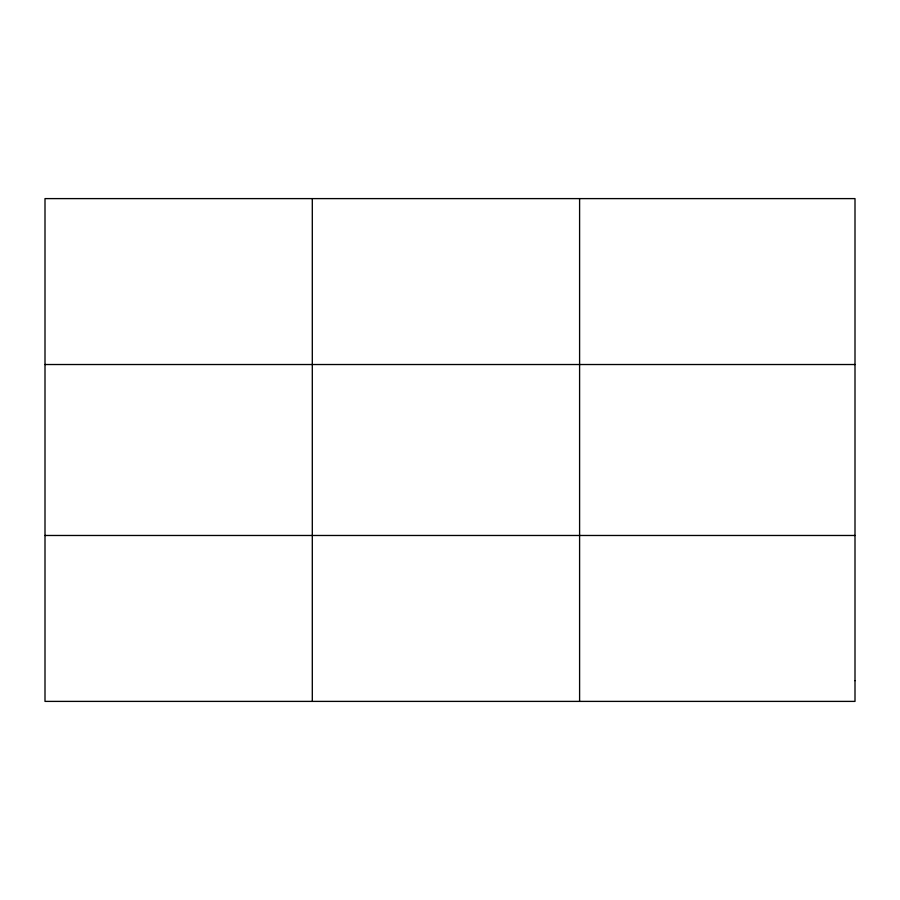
<?xml version="1.0" encoding="UTF-8"?>
<svg xmlns="http://www.w3.org/2000/svg" width="900" height="900" viewBox="0 0 900 900"><rect width="100%" height="100%" fill="white"/><g stroke="black" fill="none" stroke-linecap="round" stroke-linejoin="round"><path stroke-width="1.35" d="M312.3 198.607L312.3 701.393M579.6 198.607L579.6 701.393M45 364.522L855 364.522M45 535.477L855 535.477M855 680.648L855 701.393L45 701.393L45 198.607L855 198.607L855 680.648"/></g></svg>
